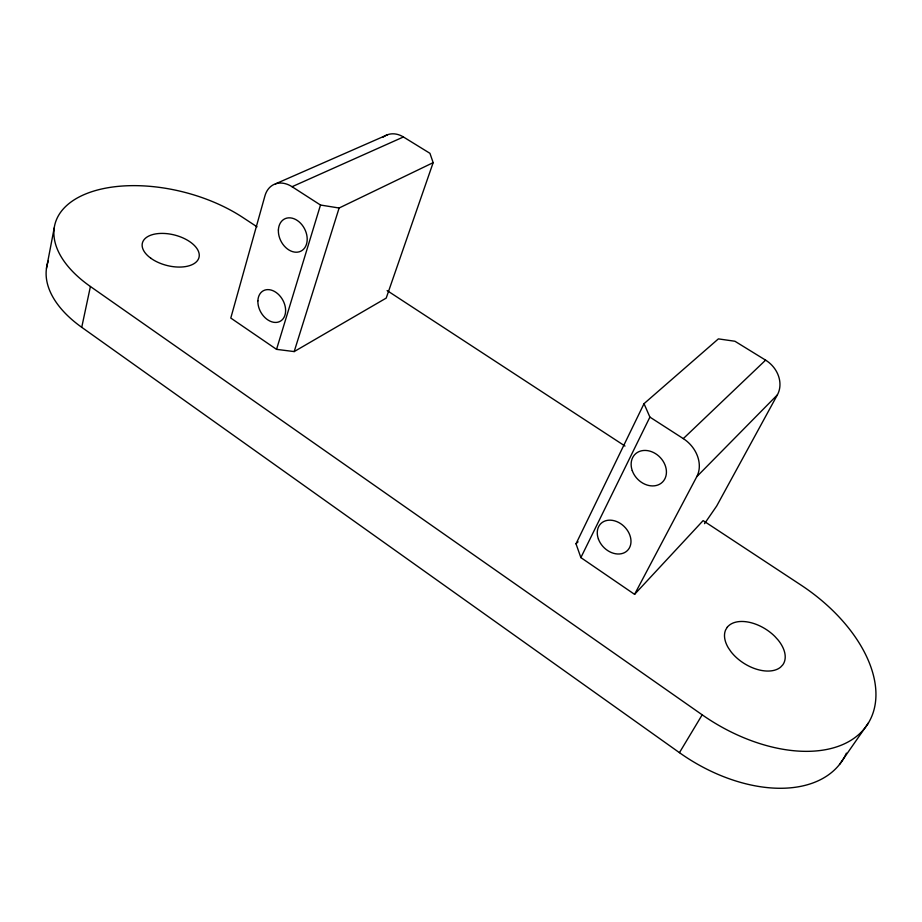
<?xml version="1.0" encoding="UTF-8"?>
<svg xmlns="http://www.w3.org/2000/svg" width="922" height="922" viewBox="0 0 922 922"><rect width="100%" height="100%" fill="white"/><g stroke="black" fill="none" stroke-linecap="round" stroke-linejoin="round"><path stroke-width="1.38" d="M46.469 268.337L54.214 227.941M846.384 753.147A131.927 82.519 33 0 1 679.445 752.663L81.735 327.31L90.414 286.512A117.025 62.984 14.3 0 1 82.899 195.153A117.025 62.984 14.3 0 1 242.751 217.431L257.007 226.812M276.542 349.357L320.499 205.03L292.055 186.717A27.291 20.123 64.1 0 0 264.925 195.89L230.788 318.055L276.542 349.357L294.187 351.582L386.203 298.094L433.156 162.652L429.94 153.317L403.421 136.975A24.848 19.5 65.5 0 0 383.172 137.136M294.187 351.582L339.112 208.015L433.156 162.652M90.414 286.512L702.184 714.815A134.554 81.367 32.4 0 0 865.47 727.285A134.554 81.367 32.4 0 0 801.103 585.147L703.117 520.607L634.578 594.356L580.872 557.603L576.008 543.784L644.017 403.675L718.388 338.881L734.915 341.244L765.606 360.145A26.807 22.877 42.6 0 1 777.396 394.847L716.705 505.982L704.535 523.673M580.872 557.603L649.906 417.113L644.017 403.675M634.578 594.356L696.802 476.639L777.396 394.847M679.445 752.663L702.184 714.815M839.516 764.453L868.466 722.883M576.008 543.784L578.071 541.802M696.802 476.639A29.665 24.007 44.8 0 0 683.306 438.618L765.606 360.145M292.055 186.717L403.421 136.975M275.436 183.881L387.655 134.681M320.499 205.03L339.112 208.015M649.906 417.113L683.306 438.618M387.136 290.58L624.989 446.041M81.735 327.31A115.008 64.206 13.9 0 1 48.359 260.891M727.297 627.191L725.649 629.899A33.561 20.261 32.3 0 0 728.368 647.912L731.042 651.808A33.561 20.261 32.3 0 0 780.588 667.171L782.801 664.82A33.561 20.261 32.3 0 0 778.191 640.122L774.906 636.48A33.561 20.261 32.3 0 0 727.297 627.191M257.883 300.849A17.449 12.551 60.8 0 0 278.156 322.112A17.449 12.551 60.8 0 0 279.193 295.132A17.449 12.551 60.8 0 0 257.883 300.849M150.92 258.298A29.204 15.697 14.3 0 0 198.437 259.001A29.204 15.697 14.3 0 0 162.733 233.404A29.204 15.697 14.3 0 0 150.92 258.298M598.401 539.001A18.913 14.591 45.4 0 0 627.26 550.699A18.913 14.591 45.4 0 0 616.703 521.564A18.913 14.591 45.4 0 0 598.401 539.001M632.262 470.658A19.535 15.651 45.7 0 0 662.422 482.16A19.535 15.651 45.7 0 0 651.67 451.722A19.535 15.651 45.7 0 0 632.262 470.658M278.386 230.004A18.071 13.323 63.1 0 0 299.362 251.775A18.071 13.323 63.1 0 0 300.63 223.285A18.071 13.323 63.1 0 0 278.386 230.004"/></g></svg>
